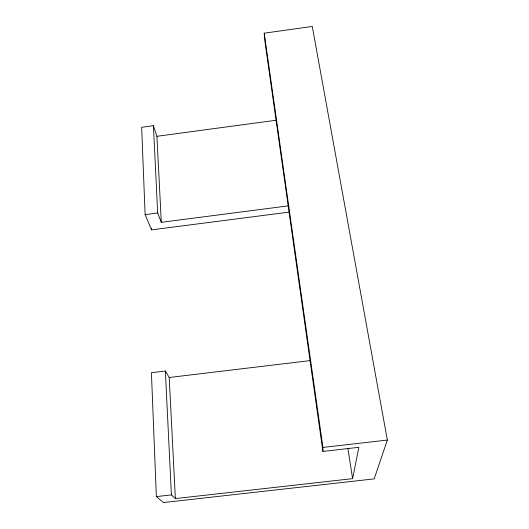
<?xml version="1.0" encoding="UTF-8"?>
<svg xmlns="http://www.w3.org/2000/svg" width="529" height="529" viewBox="0 0 529 529"><rect width="100%" height="100%" fill="white"/><g stroke="black" fill="none" stroke-linecap="round" stroke-linejoin="round"><path stroke-width="0.79" d="M322.902 451.429L322.928 447.441L264.209 33.182L312.275 26.45L387.354 440.055L374.182 478.884L163.501 502.55L156.353 496.605L151.42 372.714L165.372 371.034L169.207 377.494L175.377 498.589L352.605 478.646L358.867 447.316L322.902 451.429L265.135 42.856L264.209 33.182M288.966 205.788L161.305 222.312L156.921 136.297L153.423 125.71L141.646 127.304L145.125 214.609L151.539 229.864L289.687 212.036M156.921 136.297L276.376 120.209M145.125 214.609L157.675 212.982L161.305 222.312M169.207 377.494L309.934 360.619M322.928 447.441L387.354 440.055M156.353 496.605L171.403 494.906L175.377 498.589M347.897 448.632L352.605 478.646M153.423 125.71L157.675 212.982M165.372 371.034L171.403 494.906M151.466 228.224L151.539 229.864"/></g></svg>
